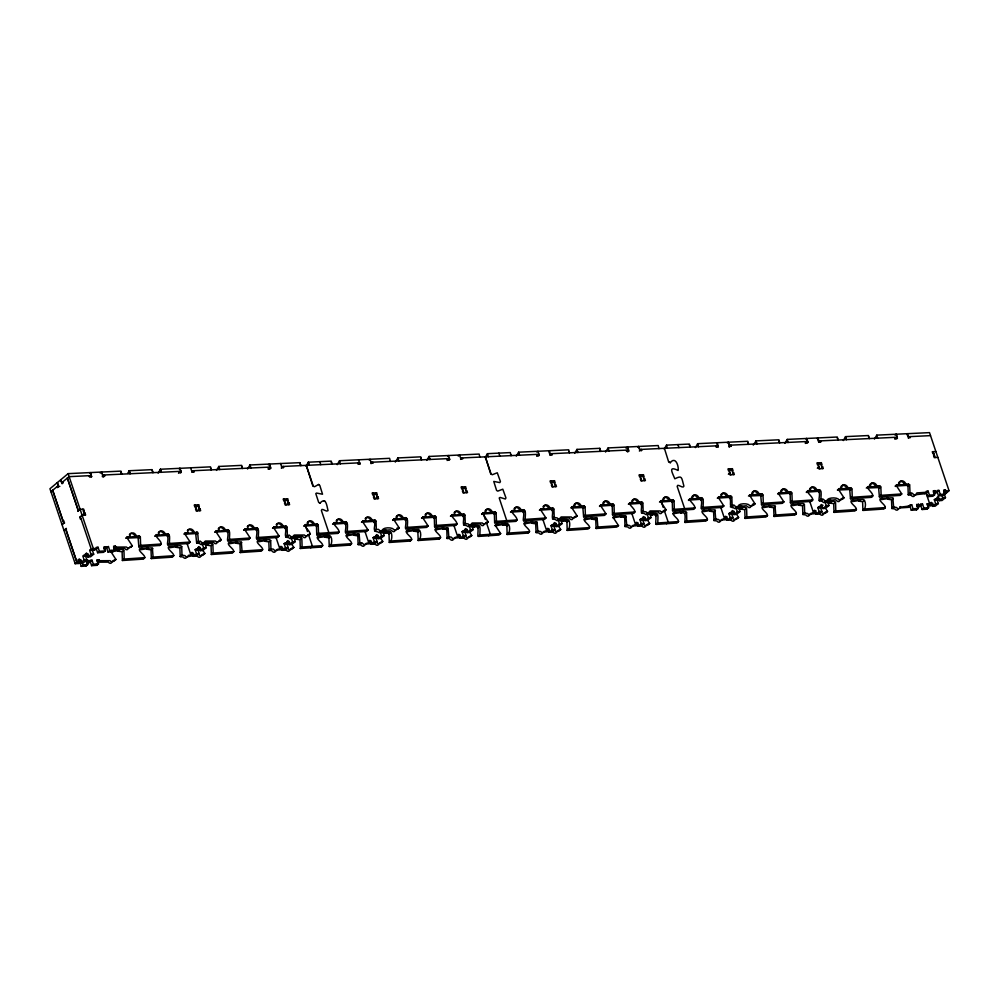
<?xml version="1.0" encoding="UTF-8"?>
<svg xmlns="http://www.w3.org/2000/svg" width="999" height="999" viewBox="0 0 999 999"><rect width="100%" height="100%" fill="white"/><g stroke="black" fill="none" stroke-linecap="round" stroke-linejoin="round"><path stroke-width="1.5" d="M353.321 533.99A3.909 2.86 50.2 0 1 353.983 535.277L357.804 535.851L358.142 544.58L359.902 543.106L359.128 533.878L346.84 534.415C343.144 537.25 356.069 542.657 349.887 545.129L329.258 546.528L328.908 537.812L325.087 537.225A3.909 2.86 50.2 0 0 324.425 535.951M453.396 538.823A2.235 1.636 50.2 0 1 450.462 539.56L449.25 538.461L447.077 538.486L448.851 537.1L448.089 527.872L435.789 528.396C432.092 531.231 445.03 536.65 438.836 539.123L418.206 540.509L417.857 531.793L414.036 531.218A3.909 2.86 50.2 0 0 413.386 529.932M128.147 548.001L128.109 548.276A2.235 1.636 50.2 0 1 124.75 548.501L113.961 548.538L113.624 547.539L115.385 546.078L115.722 547.077L113.961 548.538M202.984 542.944L202.947 543.219A2.235 1.636 50.2 0 1 199.588 543.444L196.653 542.957L195.692 533.603L185.027 534.165M217.095 541.995L217.07 542.257A2.235 1.636 50.2 0 1 213.711 542.494L203.309 542.557M291.933 536.925L291.895 537.2A2.235 1.636 50.2 0 1 288.536 537.425C282.08 538.424 288.424 529.183 284.103 527.46L272.54 528.246M306.056 535.976L306.019 536.251A2.235 1.636 50.2 0 1 302.66 536.475L292.257 536.538M380.881 530.919L380.781 531.73A2.235 1.636 50.2 0 1 377.922 531.93C370.392 531.218 377.797 523.876 373.052 521.453L361.488 522.227M395.005 529.957L394.892 530.781A2.235 1.636 50.2 0 1 392.045 530.968L390.547 529.845L381.218 530.519M469.83 524.9L469.805 525.174A2.235 1.636 50.2 0 1 466.446 525.399C460.102 526.223 466.308 517.17 462 515.434L450.437 516.208M483.953 523.938L483.916 524.213A2.235 1.636 50.2 0 1 480.569 524.438L479.508 523.826L469.967 524.662M558.791 518.881L558.753 519.155A2.235 1.636 50.2 0 1 555.394 519.38C549.075 520.179 555.244 511.176 550.961 509.415L539.398 510.202M572.914 517.932L572.877 518.206A2.235 1.636 50.2 0 1 569.517 518.431L568.456 517.819L558.916 518.643M647.739 512.862L647.702 513.136A2.235 1.636 50.2 0 1 644.355 513.374C638.011 514.198 644.205 505.144 639.909 503.396L628.346 504.183M661.862 511.913L661.825 512.187A2.235 1.636 50.2 0 1 658.466 512.412L657.404 511.8L647.864 512.637M736.688 506.855L736.588 507.667A2.235 1.636 50.2 0 1 733.728 507.867C727.534 507.667 732.854 499.837 728.858 497.39L717.294 498.164M750.811 505.894L750.699 506.718A2.235 1.636 50.2 0 1 747.851 506.905L746.353 505.781L736.812 506.618M839.759 499.887L839.734 500.149A2.235 1.636 50.2 0 1 836.375 500.387L835.314 499.775L825.649 500.836M327.085 534.14L328.846 532.679L321.378 510.501C321.516 507.117 326.523 512.674 328.059 510.626C326.823 506.256 326.173 496.191 319.842 503.284M914.597 494.817L924.899 493.706L928.108 491.121L929.457 495.142L927.696 496.603L926.348 492.582M127.685 473.401L129.271 470.729L152.135 469.642L152.947 472.752L152.173 470.529M158.117 473.176L160.439 469.243L210.502 466.858L211.264 470.017L210.539 467.757M216.496 470.404L218.818 466.458L241.671 465.372L242.432 468.531L241.708 466.271M281.293 468.032L281.88 467.544L280.594 463.524L249.987 464.985L247.54 469.006M306.031 466.133L308.354 462.2L331.218 461.113L332.093 464.198M337.2 464.66L339.523 460.714L389.585 458.329L390.459 461.413M420.791 457.742L421.516 460.002L420.754 456.843L397.902 457.942L395.292 462.062M426.748 460.389L429.071 456.456L479.133 454.07L479.882 457.23M485.114 457.617L487.437 453.671L510.302 452.584L511.063 455.744L510.576 454.233M516.283 456.131L518.606 452.185L568.668 449.812L569.48 452.922L568.943 451.461M574.65 453.346L576.972 449.413L599.837 448.326L600.711 451.411M664.198 449.088L666.52 445.142L689.385 444.056L690.147 447.215L689.41 444.955M695.366 447.602L697.689 443.668L747.751 441.283L748.513 444.443L747.789 442.17M778.958 440.696L779.682 442.957L778.92 439.797L756.056 440.884L753.271 445.104M784.914 443.344L787.237 439.398L837.287 437.013L838.111 440.134L837.324 437.912M843.281 440.559L845.604 436.625L868.456 435.539L869.28 438.648L868.493 436.426M874.45 439.073L876.772 435.139L929.52 432.629L949 490.596M154.695 536.213L166.259 535.427C170.579 536.038 164.685 548.776 169.493 543.381C168.981 540.309 171.578 531.755 165.347 534.153A3.909 2.86 50.2 0 0 162.275 531.018A3.884 2.835 50.2 0 0 161.051 530.844A3.909 2.86 50.2 0 0 159.116 534.577C149.213 533.691 166.333 542.907 159.503 545.466L138.861 546.853L138.087 537.624L125.799 538.161M130.107 473.876L129.271 470.729M161.276 472.39L160.439 469.243M219.655 469.617L218.818 466.458M250.824 468.131L249.987 464.985M309.19 465.347L308.354 462.2M340.359 463.873L339.523 460.714M398.738 461.088L397.902 457.942M488.274 456.83L487.437 453.671M577.822 452.559L576.972 449.413M667.357 448.301L666.52 445.142M698.526 446.815L697.689 443.668M756.892 444.043L756.056 440.884M788.074 442.557L787.237 439.398M846.44 439.772L845.604 436.625M877.609 438.286L876.772 435.139M429.907 459.602L429.071 456.456M608.99 451.073L608.154 447.927L658.204 445.542L658.965 448.701M608.116 447.964L605.544 452.048M121.004 472.015L121.728 474.275L120.966 471.116L68.119 473.638L49.95 488.748L75.162 563.698L78.434 563.486L81.631 560.901L79.558 561.263M50.899 491.758L58.292 485.626L57.318 482.617L58.654 486.6L57.48 487.574L57.143 486.575L59.815 486.388M89.66 473.164L90.372 472.577L91.658 476.598L91.071 477.085M89.111 476.048L89.573 476.923M100.237 473.139L101.561 472.04L101.886 473.051M102.26 476.548L104.321 474.975L104.645 475.974L103.172 477.197M63.924 530.344L66.284 528.396L66.371 530.894L76.923 562.25L80.182 562.025L79.845 561.013M83.204 514.448L84.965 512.986L85.639 514.997L82.093 515.234L79.758 517.182L80.432 519.193L81.019 518.706M179.208 468.906L179.907 468.319L181.194 472.34L180.32 473.064M178.646 471.778L181.194 472.34M178.534 473.276L180.881 471.328L179.907 468.319M75.162 563.698L78.584 560.864L78.247 559.865L79.421 558.891L80.769 562.899L83.441 562.724L86.863 559.877L85.502 555.869L86.676 554.895L87.013 555.894L84.353 556.068L84.016 555.069L82.842 556.043L84.191 560.064L80.769 562.899M84.353 556.068L86.538 552.971L87.887 556.98L90.559 556.805L93.694 554.195L92.345 550.174L89.673 550.362L91.021 554.37L87.887 556.98M89.673 550.362L90.847 549.388L91.184 550.387L94.243 549.887L91.184 550.387M80.332 516.695L91.571 550.062L93.332 548.601L96.591 548.376L96.254 547.377L98.039 547.252L99.388 551.273L97.627 552.734L96.279 548.713M190.659 468.144L192.095 472.04M79.595 562.062L81.256 560.689M87.013 555.894L88.374 554.77M91.571 550.062L94.843 549.837L98.039 547.252M192.095 472.177L193.856 470.716L193.893 471.965M86.089 560.814L88.162 560.451L88.499 561.463L86.738 562.924L86.401 561.913L88.162 560.451M78.434 563.486L78.084 562.474L79.87 562.362L81.219 566.371L82.979 564.91L87.737 564.585L86.389 560.576M104.321 549.2L106.081 547.739L105.744 546.728L103.983 548.189L104.321 549.2L108.416 546.553L109.765 550.574L108.004 552.035L106.656 548.014M89.935 560.564L92.008 560.189L93.357 564.21L91.596 565.671L90.247 561.65L88.911 561.75M104.87 548.139L108.416 546.553M86.738 562.924L88.811 562.774L92.008 560.189M81.219 566.371L85.976 566.046L87.737 564.585M105.744 546.728L103.971 546.853L105.32 550.874L103.559 552.335L97.627 552.734M96.903 560.089L98.976 559.727L99.313 560.726L97.552 562.187L97.303 561.438M97.215 561.188L98.976 559.727M126.386 537.674L127.26 536.938M126.411 538.249L127.248 536.788L130.22 536.513A3.909 2.86 50.2 0 1 131.094 533.129L133.379 532.966A3.909 2.86 50.2 0 1 136.438 536.101L139.286 535.926L140.347 536.863L140.622 545.392L138.861 546.853M130.22 536.513L129.346 537.25L136.451 536.101M91.596 565.671L96.791 565.322L98.539 563.861L97.19 559.84M115.385 546.078L113.599 546.203L114.947 550.224L113.199 551.685L108.004 552.035M117.632 549.937A3.909 2.86 50.2 0 1 118.282 551.211L119.168 550.474A3.909 2.86 50.2 0 0 118.893 549.837M137.65 537.137L139.111 535.914M122.765 551.485C126.648 547.477 114.798 550.649 113.811 550.162M138.586 538.324L140.047 537.1M114.348 560.539L115.822 559.315L110.527 551.036M131.93 545.916L130.594 547.415L132.33 545.879L126.998 537.762M112.313 561.188L114.198 561.063L115.822 559.315M146.528 547.976A3.909 2.86 50.2 0 1 147.178 549.263L150.999 549.837L151.349 558.553L153.109 557.092L152.335 547.864L140.047 548.401C136.351 551.223 149.263 556.655 143.094 559.115L122.452 560.501L123.851 558.99M139.086 546.328L140.559 545.104M122.452 560.501L124.213 559.04L144.855 557.654M155.282 535.726L156.156 535.002M147.79 547.889A3.909 2.86 50.2 0 1 148.064 548.526L140.959 549.675A3.909 2.86 50.2 0 1 140.797 549.038M159.116 534.577L158.242 535.302L165.347 534.153M196.915 506.243L198.676 504.782L199.35 506.793L198.464 506.855M147.178 549.263L148.064 548.526M166.546 535.189L168.019 533.966M198.214 510.089L199.975 508.628L200.649 510.639L196.204 510.939L195.517 508.928L196.416 508.878M151.661 549.537L152.835 548.563M167.482 536.376L168.943 535.152M143.244 558.591L144.131 557.854M160.827 543.968L159.503 545.466M151.286 558.266L152.76 557.055M167.994 544.38L169.455 543.156M184.178 533.778L185.052 533.041M184.203 534.353L185.339 532.804L188.012 532.617L187.138 533.354L197.64 532.267L198.401 541.495L196.653 542.957M268.394 464.935L269.455 464.048L270.741 468.069L269.568 469.043M268.194 467.52L268.656 468.394M269.455 464.048L270.417 467.07L268.069 469.018L270.454 468.444M175.424 546.028A3.909 2.86 50.2 0 1 176.074 547.302L176.948 546.578A3.909 2.86 50.2 0 0 176.686 545.941M195.442 533.229L196.903 532.017M180.557 547.577L181.731 546.603L180.669 545.666L168.943 546.441C165.235 549.275 178.172 554.695 171.99 557.167L151.349 558.553M196.378 534.428L197.839 533.204M172.14 556.63L173.614 555.419M189.723 542.02L188.386 543.518L167.757 544.917M188.386 543.518L190.122 541.982L184.79 533.866M281.593 467.907L283.354 466.446L283.379 467.694M193.207 555.731L186.538 556.868A2.235 1.636 50.2 0 1 183.179 557.092L180.245 556.605L181.643 555.094M196.878 542.42L198.351 541.208M180.245 556.605L182.005 555.144L184.94 555.631A2.235 1.636 50.2 0 0 188.299 555.407L193.481 554.445M198.963 542.469L200.287 541.371L201.348 541.982A2.235 1.636 50.2 0 0 204.708 541.758L205.319 541.033L215.472 541.033A2.235 1.636 50.2 0 0 218.818 540.796C222.839 537.562 217.919 543.706 220.891 539.91M215.334 531.668L216.209 530.931M215.372 532.242L216.209 530.781L219.181 530.506A3.909 2.86 50.2 0 1 221.104 526.785A3.909 2.86 50.2 0 1 225.399 530.082C231.681 527.697 228.958 536.276 229.57 539.385C224.65 544.73 230.669 532.005 226.311 531.368L214.748 532.155M186.963 543.194L190.809 554.62L192.033 552.322L193.381 556.331L196.054 556.156L199.188 553.546L197.839 549.525L199.013 548.551L199.35 549.562L196.678 549.737L196.341 548.738L195.167 549.712L196.516 553.721L193.381 556.331M196.678 549.737L198.876 546.628L200.225 550.649L202.884 550.461L206.306 547.627L204.957 543.606L206.131 542.632L206.468 543.631L203.796 543.818L203.459 542.819L202.285 543.793L203.634 547.802L200.225 550.649M219.181 530.506L218.294 531.243L225.399 530.094M203.796 543.818L205.457 542.432L208.129 542.257L206.468 543.631M206.581 543.918A3.909 2.86 50.2 0 1 207.243 545.192L208.117 544.467A3.909 2.86 50.2 0 0 207.854 543.831M226.611 531.131L228.072 529.907M211.726 545.479C215.484 541.945 205.245 544.13 204.32 544.055M227.535 532.317L229.008 531.093M203.309 554.532L204.77 553.309L202.422 549.75M201.274 555.182L203.147 555.057L204.807 553.384M235.477 541.97A3.909 2.86 50.2 0 1 236.126 543.244L239.947 543.831L240.297 552.547L242.058 551.086L241.283 541.858L228.996 542.382C225.312 545.217 238.137 550.536 232.043 553.096L211.401 554.495L212.812 552.984M228.047 540.322L229.508 539.098M211.401 554.495L213.162 553.034L233.803 551.635M244.231 529.707L245.105 528.983M244.268 530.294L245.092 528.833L248.064 528.558A3.909 2.86 50.2 0 1 251.236 524.999A3.909 2.86 50.2 0 1 254.295 528.134C260.577 525.749 257.854 534.328 258.466 537.437C253.509 542.744 259.578 530.044 255.207 529.42L243.644 530.194M236.738 541.883A3.909 2.86 50.2 0 1 237.013 542.507L229.907 543.668A3.909 2.86 50.2 0 1 229.745 543.019M248.064 528.558L247.19 529.283L254.295 528.134M285.864 500.237L287.625 498.763L288.299 500.774L287.412 500.836M236.126 543.244L237.013 542.507M255.494 529.17L256.968 527.959M287.163 504.083L288.923 502.622L289.598 504.62L285.152 504.92L284.478 502.922L285.364 502.859M240.609 543.518L241.783 542.544M256.431 530.357L257.904 529.145M232.205 552.572L233.666 551.361M249.775 537.949L248.451 539.46L227.809 540.846M248.451 539.46L250.175 537.924L244.855 529.807M312.849 486.014L306.281 465.359L313.324 486.276L314.548 486.713L318.519 484.515L319.805 485.452L322.54 494.23L316.471 493.044L315.809 493.656L318.693 502.447L320.055 503.109M240.247 552.322L241.708 551.036M256.943 538.361L258.404 537.15M273.127 527.759L274.001 527.022M273.164 528.334L273.988 526.873L276.96 526.598A3.909 2.86 50.2 0 1 278.896 522.877A3.909 2.86 50.2 0 1 283.179 526.173L286.026 526.011L287.088 526.948L287.362 535.476L285.602 536.938M265.634 539.922A3.909 2.86 50.2 0 1 265.909 540.559L258.803 541.708A3.909 2.86 50.2 0 1 258.641 541.071M276.96 526.598L276.086 527.335L283.192 526.186M358.554 460.089L359.902 464.06M357.642 463.261L358.104 464.135M264.373 540.009A3.909 2.86 50.2 0 1 265.022 541.283L265.909 540.559M284.39 527.222L285.864 525.998M269.505 541.57L270.679 540.596L269.618 539.647L257.892 540.434C254.196 543.256 267.12 548.676 260.939 551.148L240.297 552.547M285.327 528.409L286.788 527.185M369.168 459.99L370.042 459.265L371.328 463.286L373.127 463.199L372.802 462.187L371.041 463.648M261.101 550.624L261.975 549.887M278.671 536.001L277.347 537.499L256.706 538.898M277.347 537.499L279.096 536.038L273.738 527.847M275.487 550.849A2.235 1.636 50.2 0 1 272.565 551.585C272.053 549.275 266.571 551.76 270.604 549.075M285.839 536.413L287.3 535.189M269.193 550.586L270.954 549.125L273.102 549.025L274.325 550.124A2.235 1.636 50.2 0 0 277.247 549.388L282.43 548.426M287.912 536.451L289.235 535.352L290.297 535.963A2.235 1.636 50.2 0 0 293.656 535.739L294.268 535.014L304.42 535.014A2.235 1.636 50.2 0 0 307.779 534.79C315.946 534.453 298.089 523.401 308.129 524.5A3.909 2.86 50.2 0 1 310.052 520.766A3.909 2.86 50.2 0 1 314.348 524.063L317.195 523.901L318.244 524.837L318.519 533.379L316.77 534.84L337.4 533.441C344.118 530.968 327.16 521.64 337.025 522.539A3.909 2.86 50.2 0 1 338.948 518.818A3.909 2.86 50.2 0 1 343.244 522.115C349.488 519.717 346.878 528.271 347.39 531.343C342.57 536.763 348.489 524 344.156 523.401L332.592 524.188M304.283 525.649L305.17 524.925M275.911 537.175L279.757 548.601L280.981 546.303L282.342 550.312L285.002 550.137L288.137 547.527L286.788 543.518L287.962 542.544L288.299 543.543L285.627 543.718L285.289 542.719L284.116 543.693L285.477 547.714L282.342 550.312M285.627 543.718L287.824 540.621L289.173 544.63L291.845 544.455L295.254 541.608L293.906 537.587L295.08 536.613L295.417 537.624L292.744 537.799L292.407 536.8L291.246 537.774L292.595 541.783L289.173 544.63M308.129 524.5L307.242 525.224L314.348 524.075M292.744 537.799L294.405 536.426L297.078 536.238L295.417 537.624M295.542 537.899A3.909 2.86 50.2 0 1 296.191 539.185L297.065 538.449A3.909 2.86 50.2 0 0 296.803 537.812M315.559 525.112L317.02 523.888M300.674 539.46C304.445 535.926 294.193 538.111 293.281 538.036M316.745 534.765L316.496 526.298L317.957 525.087M292.257 548.513L293.718 547.29L292.42 545.317M309.84 533.891L308.504 535.389L310.264 533.928M290.222 549.163L292.095 549.038L293.718 547.29M329.258 546.528C332.567 545.292 332.542 536.413 329.508 535.589L317.944 536.363C314.248 539.198 327.135 544.53 320.991 547.09L300.362 548.476L301.76 546.977M316.995 534.303L318.469 533.079M300.362 548.476L302.11 547.015L322.752 545.629M333.179 523.701L334.066 522.964M317.52 537.737L325.961 536.5A3.909 2.86 50.2 0 0 325.699 535.864M337.025 522.539L336.139 523.276L343.244 522.115M310.677 547.789L312.437 546.328L308.454 534.49M374.825 494.218L376.573 492.757L377.26 494.767L376.361 494.817M325.087 537.225L325.961 536.5M328.047 536.8L329.508 535.589M344.455 523.164L345.916 521.94M376.111 498.064L377.872 496.603L378.546 498.613L374.101 498.913L373.426 496.903L374.313 496.84M328.983 537.986L330.444 536.775M345.392 524.35L346.853 523.126M321.74 546.066L320.991 547.09M338.736 531.943L337.4 533.441M329.483 545.991L330.956 544.78M345.891 532.342L347.352 531.131M362.075 521.74L362.949 521.016M362.113 522.315L362.949 520.866L365.921 520.591A3.909 2.86 50.2 0 1 367.844 516.858A3.909 2.86 50.2 0 1 372.14 520.167L374.975 519.992L376.036 520.929L376.311 529.47L374.55 530.931M346.416 535.789L354.857 534.54A3.909 2.86 50.2 0 0 354.595 533.903M365.921 520.591L365.035 521.316L372.14 520.167M447.689 456.118L448.401 455.532L449.687 459.552L449.1 460.039M353.983 535.277L354.857 534.54M447.127 459.003L447.602 459.877M356.943 534.852L358.404 533.628M373.351 521.203L374.812 519.98M447.152 460.489L449.5 458.541L371.153 462.275M357.879 536.038L359.34 534.815M374.275 522.39L375.749 521.178M350.924 543.868L349.887 545.129M367.632 529.982L366.296 531.48L345.654 532.879M366.296 531.48L368.032 529.957L362.699 521.828M458.266 456.093L459.59 454.995L460.876 459.016L462.662 458.928L462.35 457.929L460.589 459.39M358.379 544.043L359.84 542.819M374.787 530.394L376.248 529.17M360.464 544.08L361.775 542.981L362.849 543.593A2.235 1.636 50.2 0 0 366.196 543.369L371.378 542.407M393.244 519.63L394.118 518.906M392.982 520.454L394.106 518.756L397.078 518.481A3.909 2.86 50.2 0 1 399.013 514.76A3.909 2.86 50.2 0 1 403.309 518.056C409.54 515.659 406.93 524.213 407.455 527.285C402.634 532.704 408.541 519.942 404.22 519.343L392.657 520.117M364.872 531.156L368.718 542.594L369.942 540.284L371.291 544.305L373.963 544.118L377.098 541.52L375.736 537.499L376.91 536.525L377.247 537.524L374.575 537.712L374.238 536.7L373.077 537.674L374.425 541.695L371.291 544.305M374.575 537.712L376.773 534.602L378.122 538.611L380.794 538.436L384.215 535.589L382.854 531.58L384.028 530.606L384.365 531.605L381.705 531.793L381.368 530.781L380.194 531.755L381.543 535.776L378.122 538.611M397.078 518.481L396.203 519.205L403.309 518.056M381.705 531.793L383.366 530.407L386.026 530.219L384.365 531.605M384.49 531.893A3.909 2.86 50.2 0 1 385.139 533.166L386.026 532.43L381.868 532.717M388.099 532.742C392.495 527.996 393.144 541.283 389.31 542.469L409.952 541.071C416.183 538.673 403.209 533.241 406.893 530.357L418.469 529.57C421.466 530.394 421.566 539.198 418.206 540.509M404.508 519.093L405.969 517.882M389.285 542.395L389.036 533.928L390.497 532.717M405.444 520.279L406.905 519.068M398.788 527.872L397.465 529.383L399.188 527.847L393.856 519.73M379.17 543.156L381.056 543.019L382.804 541.558L380.319 542.42A2.235 1.636 50.2 0 1 376.96 542.644L375.899 542.032M389.548 541.933L391.009 540.709M405.944 528.284L407.417 527.072M422.127 517.682L423.014 516.945M422.165 518.256L423.002 516.795L425.974 516.52A3.909 2.86 50.2 0 1 427.909 512.799A3.909 2.86 50.2 0 1 432.205 516.108L435.04 515.934L436.101 516.87L436.363 525.399L434.615 526.86L455.244 525.474C461.963 523.001 445.005 513.661 454.87 514.572A3.909 2.86 50.2 0 1 456.793 510.851A3.909 2.86 50.2 0 1 461.088 514.148L463.936 513.973L464.985 514.91L465.259 523.451L463.511 524.912M406.481 531.73L414.91 530.481A3.909 2.86 50.2 0 0 414.647 529.845M425.974 516.52L425.099 517.257L432.205 516.108M463.773 488.199L465.534 486.738L466.208 488.748L465.322 488.811M414.036 531.218L414.91 530.481M416.995 530.794L418.469 529.57M433.404 517.145L434.865 515.921M417.932 531.98L419.393 530.756M434.59 526.798L434.34 518.331L435.801 517.107M410.689 540.059L409.952 541.071M427.684 525.924L426.348 527.422L405.719 528.821M426.348 527.422L428.084 525.886L422.752 517.769M490.759 473.976L485.327 456.83L491.083 474.026L492.257 474.737L497.277 472.789L500.437 481.543L499.837 482.604L493.756 481.418L496.59 490.422L497.777 491.133L502.797 489.185L505.956 497.939L505.357 499.001L500.099 497.427L499.225 498.014L506.743 520.641L504.982 522.102M418.444 539.984L419.905 538.761M434.84 526.336L436.313 525.112M451.024 515.721L451.91 514.997M435.364 529.77L443.806 528.533A3.909 2.86 50.2 0 0 443.544 527.897M454.87 514.572L453.983 515.297L461.088 514.148M442.282 527.984A3.909 2.86 50.2 0 1 442.932 529.258L443.806 528.533M536.925 452.147L537.974 451.273L539.26 455.282L538.386 456.019M445.891 528.833L447.352 527.622M462.3 515.184L463.761 513.973M536.713 454.732L537.175 455.619M447.077 538.486L446.828 530.019L448.289 528.808M463.236 516.371L464.697 515.159M536.7 456.231L539.035 454.283L460.689 458.004M439.885 537.862L438.836 539.123M456.58 523.963L455.244 525.474M548.676 451.098L550.112 454.995M447.327 538.024L448.801 536.813M463.736 524.375L465.209 523.164M550.124 455.132L551.873 453.671L551.91 454.92M481.893 513.861L483.066 512.887M481.93 514.435L483.054 512.737L486.026 512.462A3.909 2.86 50.2 0 1 487.962 508.741A3.909 2.86 50.2 0 1 492.257 512.037L495.092 511.863L496.153 512.812L496.428 521.341L494.667 522.802L515.309 521.416C522.127 518.893 505.032 509.615 514.922 510.514A3.909 2.86 50.2 0 1 516.858 506.793A3.909 2.86 50.2 0 1 521.153 510.089C527.385 507.692 524.787 516.246 525.299 519.318C520.479 524.737 526.386 511.975 522.065 511.376L510.501 512.15M453.821 525.149L457.667 536.575L458.891 534.265L460.239 538.286L462.912 538.111L466.046 535.501L464.697 531.48L465.859 530.506L466.196 531.518L463.536 531.693L463.199 530.694L462.025 531.668L463.374 535.676L460.239 538.286M463.536 531.693L465.721 528.583L467.082 532.604L469.742 532.417L473.164 529.582L471.815 525.561L472.989 524.587L473.326 525.586L470.654 525.774L470.317 524.762L469.143 525.749L470.492 529.757L467.082 532.604M484.99 512.549A3.909 2.86 50.2 0 0 485.152 513.199L486.026 512.462M470.654 525.774L472.315 524.388L474.987 524.213L473.326 525.586M473.439 525.874A3.909 2.86 50.2 0 1 474.088 527.147L474.975 526.423L470.816 526.698M485.152 513.199L492.257 512.037M477.06 526.723C481.655 522.315 479.433 533.379 480.019 534.989C474.675 540.759 482.017 523.126 474.088 527.147M493.456 513.086L494.93 511.863M477.984 527.909L479.458 526.698M494.642 522.727L494.393 514.273L495.866 513.049M487.737 521.865L486.413 523.364L488.136 521.828L482.817 513.711M468.131 537.137L470.005 537.012L471.765 535.551L470.317 533.291M478.496 535.914L479.957 534.702M494.905 522.277L496.366 521.053M511.088 511.663L511.963 510.939M495.005 525.649L495.854 524.338L507.417 523.551C510.414 524.375 510.526 533.191 507.155 534.502L527.797 533.104C534.028 530.706 521.066 525.274 524.75 522.377L537.037 521.853L537.812 531.081L536.051 532.542L535.701 523.826L531.88 523.239L531.231 521.965M495.429 525.711L503.871 524.463A3.921 2.872 50.2 0 0 503.621 523.826M514.922 510.514L514.048 511.238L521.153 510.089M552.722 482.18L554.482 480.719L555.157 482.729L554.27 482.792M488.586 535.751L490.334 534.29L486.363 522.465M502.335 523.913A3.909 2.86 50.2 0 1 502.984 525.199L503.871 524.463M505.944 524.775L507.417 523.551M522.352 511.126L523.826 509.915M507.13 534.428L506.88 525.961L508.354 524.737M523.289 512.312L524.75 511.101M516.633 519.905L515.309 521.416M478.259 536.451L498.901 535.052L500.661 533.591L495.304 525.399M507.392 533.966L508.853 532.742M523.801 520.317L525.262 519.105M539.984 509.715L540.859 508.978M540.009 510.289L540.846 508.828L543.818 508.553A3.909 2.86 50.2 0 1 545.754 504.832A3.909 2.86 50.2 0 1 550.049 508.141L552.884 507.967L553.946 508.903L554.22 517.432L552.459 518.893M524.325 523.751L532.767 522.514A3.909 2.86 50.2 0 0 532.492 521.878M543.818 508.553L542.944 509.29L550.049 508.141M531.88 523.239L532.767 522.514M534.84 522.814L536.313 521.603M551.248 509.178L552.709 507.954M626.061 448.176L626.773 447.589M627.122 447.302L628.758 451.024L627.584 451.998M535.776 524.013L537.237 522.789M552.185 510.364L553.646 509.14M626.211 450.474L626.673 451.361M528.533 532.08L527.797 533.104M545.529 517.957L544.205 519.455L523.563 520.854M544.205 519.455L545.929 517.919L540.596 509.802M637.787 447.202L638.661 446.478L639.772 449.475L718.119 445.754L717.157 442.732M536.288 532.005L537.749 530.794M552.697 518.369L554.158 517.145M570.854 507.842L572.015 506.868M639.36 450.986L641.42 449.4L641.445 450.649M571.465 507.942L572.152 506.655L574.987 506.443A3.909 2.86 50.2 0 1 576.91 502.722A3.909 2.86 50.2 0 1 581.206 506.031L584.04 505.856L585.102 506.793L585.377 515.322L583.616 516.795L582.854 507.567L572.002 507.992M542.769 519.13L546.615 530.556L547.839 528.259L549.188 532.267L551.86 532.092L554.994 529.482L553.646 525.474L554.82 524.5L555.157 525.499L552.484 525.674L552.147 524.675L550.973 525.649L552.322 529.67L549.188 532.267M552.484 525.674L554.682 522.564L556.031 526.585L558.703 526.411L562.112 523.563L560.764 519.542L561.938 518.568L562.275 519.58L559.602 519.755L559.265 518.756L558.091 519.73L559.452 523.738L556.031 526.585M573.938 506.543A3.909 2.86 50.2 0 0 574.1 507.18L574.987 506.443M559.602 519.755L561.263 518.381L563.936 518.194L562.275 519.58M562.387 519.855A3.909 2.86 50.2 0 1 563.049 521.141L563.923 520.404L559.777 520.691M574.1 507.18L581.206 506.031M566.008 520.716C570.392 515.971 571.041 529.258 567.22 530.432L587.849 529.045C594.093 526.648 581.118 521.216 584.802 518.319L597.09 517.794L597.864 527.022L596.103 528.483L595.754 519.767L591.945 519.18A3.909 2.86 50.2 0 0 591.283 517.907M582.417 507.067L583.878 505.844M567.195 530.369L566.945 521.903L568.406 520.679M583.354 508.254L584.815 507.03M558.828 530.706L559.702 529.982M576.698 515.846L575.362 517.345L573.488 517.47M556.83 531.181L558.953 530.993L560.714 529.532L559.278 527.272M575.362 517.345L577.122 515.884L571.765 507.692M567.444 529.907L568.918 528.683M583.853 516.258L585.314 515.034M600.037 505.656L600.911 504.92M599.775 506.468L600.911 504.77L603.883 504.495A3.909 2.86 50.2 0 1 605.806 500.774A3.909 2.86 50.2 0 1 610.102 504.07L612.936 503.896L613.998 504.832L614.273 513.374L612.512 514.835L633.154 513.436C640.059 510.988 622.839 501.685 632.767 502.547A3.909 2.86 50.2 0 1 634.702 498.813A3.909 2.86 50.2 0 1 638.998 502.122L641.833 501.948L642.894 502.884L643.169 511.426L641.408 512.887M584.378 519.692L592.819 518.456L591.945 519.18M603.883 504.495L602.996 505.232L610.102 504.07M641.683 476.173L643.431 474.712L644.105 476.71L643.219 476.773M594.904 518.756L596.366 517.544M611.313 505.107L612.774 503.896M595.841 519.942L597.302 518.731M612.487 514.76L612.237 506.293L613.711 505.082M605.594 513.886L604.258 515.397L583.616 516.795M604.258 515.397L605.993 513.861L585.377 515.322M668.668 461.95L664.397 448.314M670.129 462.837C675.599 455.619 678.933 466.358 678.121 470.467C667.994 465.522 672.14 472.29 674.824 478.796C682.267 475.149 681.393 477.047 683.915 486.138C683.304 489.323 677.222 482.854 677.185 486.438L684.652 508.616L682.891 510.077M596.341 527.947L597.802 526.735M612.749 514.298L614.21 513.086M628.933 503.696L629.807 502.959M612.849 517.682L613.698 516.371L625.799 515.721L626.76 525.062L624.999 526.523L627.946 527.01A2.235 1.636 50.2 0 0 631.293 526.785M613.274 517.744L621.715 516.495A3.909 2.86 50.2 0 0 621.44 515.859M632.767 502.547L631.892 503.271L638.998 502.122M620.179 515.946L620.829 517.232L621.715 516.495M623.801 516.808L625.262 515.584M640.197 503.159L641.67 501.935M624.974 526.461L624.725 517.994L626.198 516.77M641.133 504.345L642.607 503.121M716.658 443.032L718.006 447.003M634.477 511.938L633.154 513.436M596.103 528.483L616.745 527.085L618.506 525.624L613.149 517.432M715.746 446.203L716.221 447.09M625.237 525.998L626.698 524.775M641.645 512.35L643.106 511.126M727.322 442.944L728.209 442.207L729.495 446.228L728.908 446.715M659.502 502.072L660.976 500.861M660.426 501.923L661.113 500.636L663.935 500.437A3.909 2.86 50.2 0 1 665.871 496.715A3.909 2.86 50.2 0 1 670.167 500.012L673.001 499.837L674.063 500.774L674.325 509.315L672.577 510.776L693.206 509.378C700.124 506.93 682.904 497.614 692.831 498.476A3.909 2.86 50.2 0 1 694.755 494.755A3.909 2.86 50.2 0 1 699.05 498.064C705.344 495.666 702.609 504.258 703.221 507.355C698.301 512.574 704.295 499.937 699.962 499.338L688.398 500.124M631.718 513.111L635.564 524.55L636.788 522.24L638.149 526.261L640.809 526.073L643.943 523.464L642.594 519.455L639.922 519.63L641.283 523.651L638.149 526.261M639.922 519.63L641.096 518.656L641.433 519.667L644.105 519.48L643.768 518.481M641.433 519.667L643.631 516.558L644.979 520.566L647.652 520.392L651.073 517.544L649.712 513.536L650.886 512.562L651.223 513.561L648.563 513.736L648.214 512.737L647.052 513.711L648.401 517.732L644.979 520.566M663.686 497.927A3.909 2.86 50.2 0 0 663.061 501.161L663.935 500.437M648.563 513.736L650.212 512.362L652.884 512.175L651.223 513.561M730.993 446.391L730.956 445.142L729.357 447.102M651.348 513.836A3.909 2.86 50.2 0 1 651.997 515.122L652.871 514.385L650.112 514.572M663.061 501.161L670.167 500.012M654.957 514.697C659.552 510.277 657.342 521.341 657.929 522.964C652.509 528.858 659.939 511.051 651.997 515.122M671.365 501.048L672.827 499.837M655.893 515.884L657.354 514.66M672.552 510.701L672.302 502.235L673.763 501.023M647.777 524.7L649.238 523.476M665.646 509.827L664.31 511.338L662.437 511.463M645.779 525.174L647.914 524.975L649.662 523.513L648.226 521.253M664.31 511.338L666.046 509.802L663.586 510.726A2.235 1.636 50.2 0 1 660.227 510.951L650.074 510.951L649.462 511.675A2.235 1.636 50.2 0 1 646.103 511.9L643.169 511.426M656.393 523.888L657.866 522.664M672.802 510.239L674.275 509.028M688.698 499.875L689.872 498.901M688.736 500.449L689.61 499.725M672.989 513.698L681.768 512.437L680.893 513.161A3.909 2.86 50.2 0 0 680.244 511.888M691.783 498.563A3.909 2.86 50.2 0 0 691.945 499.213L692.831 498.476M730.631 470.154L732.392 468.693L733.066 470.704L732.167 470.766M666.483 523.726L668.244 522.265L664.26 510.439M691.945 499.213L699.05 498.064M728.371 474.238L730.119 472.777L729.233 472.839L729.907 474.85L734.352 474.55L733.678 472.539L732.791 472.602M700.262 499.1L701.723 497.877M685.376 513.449L686.55 512.462L685.526 511.538L673.826 512.3C669.879 514.91 683.029 520.591 676.798 523.026L656.168 524.425M701.198 500.287L702.659 499.063M676.96 522.502L678.421 521.278M694.542 507.879L693.206 509.378M709.128 509.94A3.909 2.86 50.2 0 1 709.789 511.213L713.611 511.8L713.96 520.516L715.709 519.055L714.934 509.827L702.647 510.352C698.963 513.186 711.85 518.593 705.694 521.066L685.064 522.465L686.463 520.954M701.698 508.291L703.159 507.067M685.064 522.465L686.812 521.003L707.454 519.605M717.881 497.677L718.768 496.953M717.919 498.264L718.756 496.803L721.728 496.528A3.909 2.86 50.2 0 1 723.651 492.807A3.909 2.86 50.2 0 1 727.946 496.103L730.781 495.929L731.842 496.865L732.117 505.407L730.356 506.868M710.401 509.852A3.909 2.86 50.2 0 1 710.664 510.477L703.558 511.638A3.909 2.86 50.2 0 1 703.396 510.988M721.728 496.528L720.841 497.252L727.946 496.103M709.789 511.213L710.664 510.477M729.158 497.14L730.619 495.929M714.273 511.488L715.434 510.514M730.094 498.326L731.555 497.115M705.856 520.541L707.317 519.33M723.438 505.919L722.102 507.43L701.46 508.816M722.102 507.43L723.863 505.969L718.506 497.764M805.856 439.061L806.555 438.486L807.841 442.495L807.254 442.982M805.294 441.945L805.756 442.832M805.319 443.444L807.667 441.483L806.692 438.474M713.898 520.292L715.359 519.005M730.594 506.331L732.055 505.119M732.679 506.368L733.99 505.282L735.489 506.406A2.235 1.636 50.2 0 0 738.336 506.206C738.236 503.234 748.089 502.959 749.612 505.444A2.235 1.636 50.2 0 0 752.459 505.257L752.896 504.045L755.019 503.858L749.6 495.292L752.884 494.418A3.909 2.86 50.2 0 1 754.819 490.696A3.909 2.86 50.2 0 1 759.115 493.993L761.95 493.818L763.011 494.755L763.286 503.296L761.525 504.757L760.751 495.529L749.899 495.966M817.307 438.311L818.743 442.207M748.463 496.066L749.924 494.842M720.679 507.105L724.525 518.531L725.749 516.221L727.097 520.242L729.769 520.054L732.904 517.457L731.543 513.436L728.883 513.623L730.232 517.632L727.097 520.242M728.883 513.623L730.057 512.649L730.394 513.648L733.054 513.474M730.394 513.648L732.579 510.539L733.928 514.56L736.6 514.373L740.022 511.525L738.673 507.517L739.834 506.543L740.172 507.542L737.512 507.729L737.175 506.718L736.001 507.692L737.349 511.713L733.928 514.56M759.115 493.993L752.01 495.154L752.884 494.418M737.512 507.729L739.173 506.343L741.832 506.168L740.172 507.542M818.743 442.345L820.504 440.871L820.529 442.12M740.296 507.829A3.909 2.86 50.2 0 1 740.946 509.103L741.832 508.379L738.273 508.616M760.314 495.029L761.787 493.818M745.429 509.378C749.2 505.856 738.96 508.041 738.036 507.954M761.25 496.228L762.712 495.005M737.025 518.431L738.486 517.22L737.175 515.234M754.595 503.821L753.271 505.319L751.385 505.444M734.74 519.155L736.862 518.968L738.523 517.282M753.271 505.319L755.019 503.858M769.193 505.869A3.909 2.86 50.2 0 1 769.842 507.155L773.663 507.729L774.013 516.446L775.773 514.985L774.999 505.756L762.712 506.293C759.015 509.128 771.927 514.547 765.758 517.007L745.117 518.406L746.528 516.895M761.762 504.22L763.224 503.009M745.117 518.406L746.877 516.945L767.507 515.546M777.647 493.868L778.82 492.894M778.271 493.956L778.958 492.669L781.78 492.47A3.909 2.86 50.2 0 1 783.716 488.736A3.909 2.86 50.2 0 1 788.011 492.045L790.846 491.87L791.907 492.807L792.182 501.348L790.421 502.809L811.051 501.411C817.844 498.888 800.786 489.622 810.676 490.509A3.909 2.86 50.2 0 1 812.612 486.788A3.909 2.86 50.2 0 1 816.907 490.084C823.188 487.699 820.466 496.278 821.066 499.388C816.146 504.595 822.152 491.97 817.819 491.371L806.243 492.157M769.842 507.155L770.729 506.418L763.623 507.567A3.909 2.86 50.2 0 1 763.448 506.93M780.743 492.557A3.909 2.86 50.2 0 0 780.906 493.194L781.78 492.47M819.58 464.135L821.34 462.674L822.015 464.685L821.128 464.747M780.906 493.194L788.011 492.045M817.319 468.231L819.08 466.77L818.181 466.82L818.855 468.831L823.313 468.531L822.639 466.521L821.74 466.583M789.21 493.081L790.671 491.858M774.325 507.43L775.499 506.456M790.396 502.734L790.147 494.268L791.608 493.056M765.908 516.483L767.419 515.334M783.491 501.86L782.155 503.359L761.525 504.757M782.155 503.359L783.915 501.898L778.558 493.706M773.963 516.233L775.411 514.947M790.646 502.272L792.12 501.048M806.83 491.67L807.716 490.934M806.58 492.482L807.454 491.758M798.089 503.921A3.909 2.86 50.2 0 1 798.738 505.194L799.612 504.47L792.507 505.619A3.909 2.86 50.2 0 1 792.344 504.982M810.676 490.509L809.802 491.246L816.907 490.084M818.106 491.133L819.567 489.91M803.221 505.469L804.395 504.495L803.333 503.558L791.595 504.333C787.936 507.23 800.823 512.562 794.655 515.059L774.013 516.446M819.043 492.32L820.504 491.096M794.804 514.522L796.278 513.311M812.387 499.912L811.051 501.411M895.042 435.102L896.091 434.215L897.389 438.236L896.503 438.973M894.829 437.687L895.304 438.561M809.202 514.76A2.235 1.636 50.2 0 1 805.843 514.985L802.909 514.497L804.307 512.986M819.542 500.324L821.016 499.1M802.909 514.497L804.67 513.036L807.604 513.523A2.235 1.636 50.2 0 0 810.963 513.299L816.146 512.337M894.854 439.173L897.202 437.225L896.24 434.215M821.628 500.362L822.951 499.263L824.013 499.875A2.235 1.636 50.2 0 0 827.359 499.65C829.108 497.614 835.664 497.34 838.136 498.926A2.235 1.636 50.2 0 0 841.483 498.688L843.98 497.839L842.219 499.3L840.346 499.425M838.873 488.823L837.412 490.047L849.699 489.51L850.474 498.738L871.116 497.352C877.896 494.905 860.851 485.539 870.728 486.451A3.909 2.86 50.2 0 1 872.664 482.729A3.909 2.86 50.2 0 1 876.96 486.026L879.794 485.851L880.856 486.788L881.13 495.329L879.37 496.79L878.596 487.562L867.756 487.999M838.323 489.897L839.01 488.611L841.832 488.399A3.909 2.86 50.2 0 1 843.768 484.677A3.909 2.86 50.2 0 1 848.064 487.987L850.898 487.812L851.96 488.748L852.234 497.277L850.474 498.738M809.627 501.086L813.473 512.512L814.697 510.214L816.046 514.223L818.718 514.048L821.852 511.438L820.504 507.43L817.831 507.604L819.18 511.613L816.046 514.223M817.831 507.604L819.005 506.63L819.342 507.629L822.015 507.455M819.342 507.629L821.528 504.52L822.889 508.541L825.549 508.354L828.97 505.519L827.622 501.498L828.795 500.524L829.133 501.535L826.46 501.71L826.123 500.711L824.949 501.685L826.298 505.694L822.889 508.541M906.842 434.053L908.578 437.699L910.364 437.624L910.039 436.613L908.291 438.074M841.383 486.101A3.909 2.86 50.2 0 0 840.958 489.135L841.832 488.399M826.46 501.71L828.121 500.324L830.793 500.149L829.133 501.535M829.245 501.81A3.909 2.86 50.2 0 1 829.907 503.096L830.781 502.36L827.222 502.597M840.958 489.135L848.064 487.987M849.275 489.023L850.736 487.799M834.377 503.371C838.149 499.837 827.909 502.022 826.985 501.948M850.199 490.209L851.672 488.986M825.973 512.425L827.434 511.201L826.136 509.228M843.543 497.802L842.219 499.3M823.688 513.136L825.811 512.949L827.472 511.276M887.037 497.902A3.909 2.86 50.2 0 1 887.686 499.188L891.508 499.762L891.857 508.479L893.618 507.017L892.844 497.789L880.556 498.326C876.86 501.148 889.772 506.58 883.603 509.04L862.961 510.439C866.283 509.19 866.258 500.324 863.223 499.5L851.66 500.274C847.976 503.109 860.801 508.429 854.707 510.988L834.065 512.387L835.476 510.876M850.711 498.214L852.172 496.99M834.065 512.387L835.826 510.926L856.468 509.527M866.308 488.086L867.769 486.875M858.141 499.862A3.909 2.86 50.2 0 1 858.79 501.136L859.677 500.412L852.572 501.56A3.909 2.86 50.2 0 1 852.409 500.911M870.491 483.941A3.909 2.86 50.2 0 0 869.854 487.175L870.728 486.451M869.854 487.175L876.96 486.026M878.158 487.062L879.632 485.851M863.273 501.411L864.447 500.437M879.095 488.249L880.569 487.037M854.869 510.464L856.33 509.253M872.439 495.841L871.116 497.352M862.936 510.364L864.372 508.928M879.607 496.253L881.068 495.042M895.491 485.889L896.665 484.915M895.529 486.476L896.652 484.765L899.624 484.49A3.909 2.86 50.2 0 1 901.56 480.769A3.909 2.86 50.2 0 1 905.856 484.078L909.677 484.652L910.027 493.369L908.266 494.842L911.2 495.317A2.235 1.636 50.2 0 0 914.56 495.092M887.686 499.188L888.573 498.451L881.468 499.6A3.909 2.86 50.2 0 1 881.305 498.963M898.588 484.577A3.909 2.86 50.2 0 0 898.75 485.227L899.624 484.49M898.75 485.227L905.856 484.078M907.055 485.114L908.528 483.891M892.169 499.463L893.343 498.489M908.241 494.767L907.991 486.301L909.452 485.077M883.765 508.516L885.264 507.367M901.335 493.893L900.012 495.392L879.37 496.79M900.012 495.392L901.76 493.931L896.403 485.739M891.807 508.266L893.268 506.98M908.503 494.305L909.964 493.081M910.576 494.343L911.9 493.244L912.961 493.856A2.235 1.636 50.2 0 0 916.32 493.631L916.932 492.907L926.66 492.245L926.323 491.246L928.108 491.121M899.649 507.28L910.251 505.894L909.914 504.895L911.7 504.77L913.049 508.791L911.288 510.252L909.939 506.231L908.166 506.356M900.161 507.917L908.503 507.355L911.7 504.77M916.595 504.67L918.668 504.295L919.005 505.307L917.244 506.768L916.907 505.756L918.668 504.295M933.316 492.107L935.076 490.646L935.414 491.658L933.653 493.119L935.713 492.982L937.474 491.52L937.137 490.509L938.91 490.397L940.271 494.405L938.511 495.866L937.162 491.858L938.91 490.397M920.441 504.408L922.514 504.045L923.863 508.054L922.102 509.515L920.753 505.506L922.514 504.045M917.244 506.768L919.305 506.63L921.066 505.169L920.728 504.158M911.288 510.252L916.483 509.902L918.243 508.441L916.882 504.42M935.076 490.646L933.291 490.771L934.639 494.792L932.891 496.253L927.696 496.603M926.972 503.958L929.045 503.596L929.382 504.607L927.534 505.819M927.284 505.057L929.045 503.596M944.03 492.42L945.791 490.959L945.454 489.947L943.693 491.408L944.03 492.42L947.252 492.057M926.135 493.206L929.982 504.632L931.205 502.335L932.554 506.343L935.226 506.168L938.361 503.558L937.012 499.55L938.173 498.576L938.511 499.575L935.851 499.75L935.514 498.751L934.34 499.725L935.688 503.746L932.554 506.343M935.851 499.75L937.212 498.626L939.872 498.439L938.511 499.575M922.102 509.515L926.86 509.19L928.62 507.729L927.259 503.721M945.454 489.947L943.668 490.072L945.029 494.093L943.268 495.554L938.511 495.866M937.212 498.626L936.875 497.614L938.036 496.64L939.397 500.661L942.806 497.814L945.479 497.639L944.13 493.618L945.304 492.644L945.641 493.656L949.05 490.734L945.791 490.959M945.479 497.639L942.057 500.487L939.397 500.661M299.9 462.699L300.861 465.721L300.075 463.486M599.8 448.364L600.362 450.724M299.95 462.662L280.644 463.524M670.354 462.649L668.88 461.763M809.565 514.098L817.032 513.548M900.524 506.555L899.912 507.28A2.235 1.636 50.2 0 1 896.553 507.504L893.618 507.017M935.826 451.511L932.279 451.748L932.954 453.758L933.84 453.696M83.454 511.213L84.341 511.151L83.666 509.14L80.107 509.378L77.785 511.326L77.697 508.828L67.345 478.084M198.676 504.782L194.231 505.082L194.905 507.092L195.792 507.03M287.625 498.763L283.179 499.075L283.853 501.073L284.74 501.011M376.573 492.757L372.127 493.056L372.802 495.067L373.701 495.005M465.534 486.738L461.088 487.037L461.763 489.048L462.649 488.986M554.482 480.719L550.037 481.019L550.711 483.029L551.598 482.967M643.431 474.712L638.985 475.012L639.66 477.023L640.546 476.96M732.392 468.693L727.934 468.993L728.621 471.004L729.507 470.941M821.34 462.674L816.895 462.974L817.569 464.985L818.456 464.922M84.078 513.049L84.965 512.986M934.465 455.544L933.566 455.606L934.24 457.604L937.799 457.367M199.076 508.691L199.975 508.628M288.037 502.672L288.923 502.622M376.985 496.665L377.872 496.603M463.274 490.821L462.375 490.884L463.049 492.894L467.507 492.594L466.82 490.584L465.934 490.646M552.222 484.815L551.336 484.877L552.01 486.875L556.455 486.575L555.781 484.565L554.895 484.627M641.171 478.796L640.284 478.858L640.958 480.869L645.404 480.569L644.73 478.558L643.843 478.621M64.598 522.964L63.711 523.026L52.66 490.297M62.837 524.425L61.95 524.487L64.311 522.539L63.636 520.529L63.049 521.016L52.697 490.272M303.696 526.136L315.259 525.362L316.496 526.298M421.553 518.169L433.116 517.382L434.34 518.331M481.605 514.11L493.169 513.324L494.393 514.273M599.45 506.143L611.013 505.357L612.237 506.293M660.951 501.973L671.066 501.298L672.302 502.235M778.795 494.006L788.923 493.331L790.147 494.268M895.204 486.138L906.767 485.352L907.991 486.301M106.081 547.739L106.968 547.677L106.631 546.678M115.722 547.077L126.511 547.04A2.235 1.636 50.2 0 0 129.87 546.803L132.355 545.953M140.622 545.392L161.251 544.005M169.518 543.456L190.147 542.057M198.401 541.495L200.287 541.371M229.57 539.385L250.212 537.999M258.466 537.437L279.096 536.038M287.362 535.476L289.235 535.352M318.519 533.379L339.161 531.98M347.415 531.418L368.057 530.019M376.311 529.47L378.471 529.37L379.682 530.469A2.235 1.636 50.2 0 0 382.53 530.269C382.417 527.297 392.27 527.022 393.806 529.507A2.235 1.636 50.2 0 0 396.653 529.32L397.09 528.109L399.213 527.922M407.48 527.36L428.109 525.961M436.363 525.399L457.005 524.013M465.259 523.451L468.206 523.938A2.235 1.636 50.2 0 0 471.553 523.713L472.177 522.989L482.33 522.976A2.235 1.636 50.2 0 0 485.676 522.752L488.174 521.903M496.428 521.341L517.057 519.942M525.324 519.393L545.953 517.994M554.22 517.432L557.155 517.919A2.235 1.636 50.2 0 0 560.514 517.694L561.126 516.97L571.278 516.97A2.235 1.636 50.2 0 0 574.625 516.733L577.122 515.884M614.273 513.374L634.914 511.975M674.325 509.315L694.967 507.917M703.221 507.355L723.863 505.969M732.117 505.407L733.99 505.282M763.286 503.296L783.915 501.898M792.182 501.348L812.811 499.95M821.066 499.388L822.951 499.263M852.234 497.277L872.876 495.891M881.13 495.329L901.76 493.931M910.027 493.369L911.9 493.244M935.414 491.658L937.474 491.52M819.317 500.849L822.252 501.336A2.235 1.636 50.2 0 0 825.611 501.111M944.629 492.457L947.302 492.27M202.285 543.793L204.957 543.606M291.246 537.774L293.906 537.587M380.194 531.755L382.854 531.58M469.143 525.749L471.815 525.561M558.091 519.73L560.764 519.542M647.052 513.711L649.712 513.536M736.001 507.692L738.673 507.517M824.949 501.685L827.622 501.498M382.342 532.017L389.573 531.53M471.291 525.998L478.521 525.511M560.239 519.98L567.469 519.492M649.2 513.973L656.418 513.474M99.388 551.273L105.32 550.874M109.765 550.574L114.947 550.224M929.457 495.142L934.639 494.792M940.271 494.405L945.029 494.093M119.168 550.474L112.063 551.623A3.909 2.86 50.2 0 1 111.838 550.324M176.948 546.578L169.842 547.727A3.909 2.86 50.2 0 1 169.68 547.077M205.444 544.642L208.117 544.467M294.405 538.636L297.065 538.449M176.074 547.302L179.895 547.889L180.182 556.318M207.243 545.192L211.051 545.779L211.351 554.208M265.022 541.283L268.843 541.87L269.131 550.299M296.191 539.185L300.012 539.76L300.299 548.189M385.139 533.166L387.974 532.991L389.036 533.928M442.932 529.258L445.766 529.083L446.828 530.019M502.984 525.199L505.819 525.024L506.88 525.961M563.049 521.141L565.884 520.966L566.945 521.903M620.829 517.232L623.676 517.057L624.725 517.994M680.893 513.161C687.012 510.801 684.54 519.08 685.002 522.177M740.946 509.103L744.767 509.69L745.054 518.119M798.738 505.194L802.559 505.781L802.846 514.21M829.907 503.096L833.715 503.671L834.015 512.1M858.79 501.136L862.612 501.723L862.899 510.152M85.365 553.946L88.037 553.758M91.021 554.37L93.694 554.195M197.702 547.602L200.362 547.427M286.651 541.595L289.323 541.408M375.599 535.576L378.271 535.389M464.56 529.557L467.22 529.383M553.508 523.551L556.168 523.364M642.457 517.532L645.129 517.345M731.405 511.513L734.078 511.338M820.366 505.494L823.026 505.319M203.634 547.802L206.306 547.627M292.595 541.783L295.254 541.608M381.543 535.776L384.215 535.589M470.492 529.757L473.164 529.582M559.452 523.738L562.112 523.563M648.401 517.732L651.073 517.544M737.349 511.713L740.022 511.525M826.298 505.694L828.97 505.519M198.039 548.613L200.699 548.426M286.988 542.594L289.66 542.42M375.936 536.575L378.609 536.401M464.897 530.569L467.557 530.382M553.846 524.55L556.518 524.363M642.794 518.531L645.466 518.356M731.743 512.512L734.415 512.337M195.167 549.712L197.839 549.525M284.116 543.693L286.788 543.518M373.077 537.674L375.736 537.499M462.025 531.668L464.697 531.48M550.973 525.649L553.646 525.474M934.34 499.725L937.012 499.55M78.247 559.865L80.919 559.677M84.191 560.064L86.863 559.877M190.859 553.296L193.531 553.109M279.82 547.277L282.48 547.102M368.768 541.258L371.441 541.083M457.717 535.252L460.389 535.064M546.665 529.233L549.338 529.045M635.626 523.214L638.286 523.039M724.575 517.195L727.247 517.02M813.523 511.188L816.195 511.001M930.032 503.309L932.704 503.121M196.516 553.721L199.188 553.546M285.477 547.714L288.137 547.527M374.425 541.695L377.098 541.52M463.374 535.676L466.046 535.501M552.322 529.67L554.994 529.482M641.283 523.651L643.943 523.464M730.232 517.632L732.904 517.457M819.18 511.613L821.852 511.438M935.688 503.746L938.361 503.558M191.196 554.295L193.868 554.12M280.157 548.276L282.817 548.101M369.106 542.27L371.778 542.082M930.369 504.308L933.041 504.133M88.499 561.463L90.559 561.313L90.222 560.314M99.313 560.726L110.102 560.676A2.235 1.636 50.2 0 0 113.461 560.451L115.946 559.602M153.109 557.092L173.739 555.706M204.907 553.596L202.422 554.445A2.235 1.636 50.2 0 1 199.063 554.67L198.002 554.058M242.058 551.086L262.7 549.687M293.856 547.577L291.371 548.426A2.235 1.636 50.2 0 1 288.449 549.175L286.95 548.051M331.006 545.067L351.648 543.668M359.902 543.106L361.775 542.981M391.071 541.008L411.7 539.61M419.967 539.048L440.596 537.649M448.851 537.1L451.011 537L452.222 538.099A2.235 1.636 50.2 0 0 455.157 537.35L460.339 536.401M471.765 535.551L469.268 536.401A2.235 1.636 50.2 0 1 466.346 537.137L464.86 536.013M480.019 534.989L500.661 533.591M508.916 533.041L529.545 531.643M537.812 531.081L540.746 531.568A2.235 1.636 50.2 0 0 544.105 531.343L549.288 530.382M560.714 529.532L558.229 530.382A2.235 1.636 50.2 0 1 554.87 530.606L553.808 529.994M568.968 528.971L589.61 527.584M597.864 527.022L618.506 525.624M626.76 525.062L629.695 525.549A2.235 1.636 50.2 0 0 633.054 525.324L638.236 524.363M649.662 523.513L647.177 524.375A2.235 1.636 50.2 0 1 643.818 524.6L642.757 523.988M657.929 522.964L678.558 521.565M715.709 519.055L718.656 519.542A2.235 1.636 50.2 0 0 722.002 519.305L727.185 518.344M738.623 517.507L736.126 518.356A2.235 1.636 50.2 0 1 732.779 518.581L731.705 517.969M775.773 514.985L796.403 513.598M827.572 511.488L825.074 512.337A2.235 1.636 50.2 0 1 821.727 512.562L820.666 511.95M864.722 508.978L885.364 507.579M919.005 505.307L921.066 505.169M929.382 504.607L932.641 504.383L930.881 505.844L927.621 506.068M919.417 505.594L920.753 505.506M97.552 562.187L108.354 562.137A2.235 1.636 50.2 0 0 111.701 561.913M276.099 550.124L282.168 549.712M358.142 544.58L361.089 545.054A2.235 1.636 50.2 0 0 364.448 544.83M365.06 544.105L372.627 543.593M454.008 538.086L461.575 537.574M536.051 532.542L538.985 533.029A2.235 1.636 50.2 0 0 542.345 532.804M542.957 532.08L550.536 531.568M631.905 526.061L639.485 525.549M713.96 520.516L716.895 521.003A2.235 1.636 50.2 0 0 720.254 520.766M720.866 520.042L728.071 519.555M891.857 508.479L894.804 508.966A2.235 1.636 50.2 0 0 898.151 508.741M93.357 564.21L98.539 563.861M913.049 508.791L918.243 508.441M923.863 508.054L928.62 507.729M118.282 551.211L122.103 551.785L122.39 560.214M270.741 468.069L268.956 468.156M91.334 475.586L69.081 476.648L61.713 482.779L60.739 479.77M101.561 472.04L102.522 475.062L180.881 471.328M192.07 470.791L270.417 467.07M281.606 466.533L359.965 462.799M807.667 441.483L729.307 445.217L728.346 442.207M897.202 437.225L818.855 440.959L817.881 437.937M930.481 435.639L908.391 436.688L907.429 433.678M358.404 463.898L360.189 463.811M447.889 459.64L449.687 459.552M537.474 455.369L539.26 455.282M550.412 454.757L552.197 454.67M626.972 451.111L628.758 451.024M641.745 450.412L639.947 450.499L638.661 446.478M716.508 446.853L718.306 446.765M729.495 446.228L731.28 446.141M806.056 442.582L807.841 442.495M819.03 441.97L820.828 441.883M895.591 438.324L897.389 438.236M192.395 471.803L194.181 471.715M281.88 467.544L283.679 467.457M89.873 476.685L91.658 476.598M104.645 475.974L102.847 476.061L102.522 475.062M318.519 484.515L319.18 484.677M324.038 500.911L324.9 501.223M640.996 525.449L642.07 526.061A2.235 1.636 50.2 0 0 645.416 525.836M818.905 513.411L819.967 514.023A2.235 1.636 50.2 0 0 823.326 513.798M729.957 519.43L731.018 520.042A2.235 1.636 50.2 0 0 734.365 519.817M552.047 531.468L553.109 532.08A2.235 1.636 50.2 0 0 556.468 531.843M463.099 537.474L464.585 538.598A2.235 1.636 50.2 0 0 467.52 537.862M374.138 543.493L375.212 544.105A2.235 1.636 50.2 0 0 378.559 543.881M285.19 549.512L286.688 550.636A2.235 1.636 50.2 0 0 289.61 549.887M196.241 555.519L197.303 556.131A2.235 1.636 50.2 0 0 200.662 555.906M838.623 489.647L843.943 497.764M660.714 501.673L666.008 509.727M600.661 505.744L605.956 513.786M380.319 537.724L382.754 541.421M215.959 531.755L221.291 539.872M933.166 451.698L935.126 457.554M941.907 495.142L942.806 497.814M935.376 491.97L935.713 492.982M924.562 492.707L924.899 493.706M926.523 508.191L926.86 509.19M918.968 505.619L919.305 506.63M916.145 508.891L916.483 509.902M820.454 462.737L822.414 468.593M817.781 462.924L819.754 468.768M731.493 468.756L733.466 474.612M728.833 468.931L730.793 474.787M661.276 501.56L663.261 507.48M642.544 474.762L644.517 480.619M639.872 474.95L641.845 480.806M553.596 480.781L555.569 486.638M550.924 480.969L552.897 486.825M483.379 513.598L485.364 519.505M464.647 486.8L466.608 492.657M461.975 486.975L463.948 492.832M375.686 492.819L377.659 498.663M373.027 492.994L374.987 498.851M305.469 525.624L307.455 531.543M286.738 498.826L288.711 504.682M284.066 499.013L286.039 504.87M197.79 504.845L199.763 510.701M195.117 505.019L197.09 510.876M82.805 509.203L84.778 515.059M94.493 548.838L94.843 549.837M93.332 548.601L68.119 473.638M93.519 549.2L93.856 550.212M96.453 564.31L96.791 565.322M67.37 478.109L78.359 510.839M62.912 481.78L63.249 482.779L62.075 483.753L60.727 479.745M88.474 561.775L88.811 562.774M85.639 565.047L85.976 566.046M81.968 561.9L82.979 564.91M65.684 528.883L76.923 562.237M845.466 436.763L846.19 439.023M755.931 441.021L756.655 443.281M697.564 443.806L698.289 446.066M677.946 444.605L678.92 447.614M627.609 447.003L628.583 450.012L550.237 453.746L549.263 450.736M576.848 449.55L577.572 451.81M518.606 452.185L519.468 455.307L518.968 453.833M498.863 453.134L499.837 456.143M428.933 456.593L429.657 458.853M397.764 458.079L398.489 460.339M331.256 462L331.73 463.511M319.78 461.65L320.754 464.672M308.229 462.337L308.953 464.597M249.85 465.122L250.587 467.382M218.681 466.595L219.405 468.856M160.315 469.38L161.039 471.64M129.146 470.866L129.87 473.126M90.697 473.588L91.009 474.587M835.801 510.851L835.551 502.397M804.67 513.036L804.395 504.495M746.877 516.945L746.603 508.404M686.812 521.003L686.55 512.462M302.098 546.952L301.848 538.486M270.954 549.125L270.679 540.596M213.162 553.034L212.887 544.492M181.98 555.069L181.731 546.603M124.188 558.965L123.938 550.511M585.551 518.956L585.714 519.605M496.603 524.975L496.765 525.624M691.808 497.252A3.909 2.86 50.2 0 1 692.582 495.979M692.819 495.816A3.909 2.86 50.2 0 1 698.176 498.788M720.791 494.992A3.909 2.86 50.2 0 1 721.478 494.018M721.715 493.856A3.909 2.86 50.2 0 1 727.072 496.84M752.01 495.154A3.909 2.86 50.2 0 1 753.933 491.421A3.909 2.86 50.2 0 1 758.229 494.73M780.706 491.558A3.909 2.86 50.2 0 1 781.53 489.96M781.767 489.797A3.909 2.86 50.2 0 1 787.125 492.769M809.652 489.285A3.909 2.86 50.2 0 1 810.426 488.012M810.664 487.837A3.909 2.86 50.2 0 1 816.021 490.821M841.595 485.901A3.909 2.86 50.2 0 1 847.189 488.711M870.716 483.778A3.909 2.86 50.2 0 1 876.086 486.763M898.613 483.266A3.909 2.86 50.2 0 1 899.387 481.993M899.612 481.83A3.909 2.86 50.2 0 1 904.969 484.802M663.923 497.764A3.909 2.86 50.2 0 1 669.28 500.749M513.998 508.978A3.909 2.86 50.2 0 1 514.685 508.004M514.91 507.842A3.909 2.86 50.2 0 1 520.279 510.826M543.019 506.743A3.909 2.86 50.2 0 1 546.153 505.756A3.909 2.86 50.2 0 1 549.163 508.866M573.913 505.544A3.909 2.86 50.2 0 1 574.737 503.946M574.974 503.783A3.909 2.86 50.2 0 1 580.332 506.755M602.859 503.271A3.909 2.86 50.2 0 1 603.633 501.998M603.871 501.823A3.909 2.86 50.2 0 1 609.228 504.807M631.843 501.011A3.909 2.86 50.2 0 1 634.927 499.675A3.909 2.86 50.2 0 1 638.124 502.847M485.014 511.238A3.909 2.86 50.2 0 1 485.789 509.965M486.026 509.79A3.909 2.86 50.2 0 1 491.383 512.774M336.213 520.729A3.909 2.86 50.2 0 1 339.36 519.73A3.909 2.86 50.2 0 1 342.37 522.852M365.11 518.768A3.909 2.86 50.2 0 1 368.244 517.782A3.909 2.86 50.2 0 1 371.266 520.891M396.066 517.257A3.909 2.86 50.2 0 1 396.828 515.971M397.065 515.809A3.909 2.86 50.2 0 1 402.422 518.793M425.05 514.997A3.909 2.86 50.2 0 1 428.134 513.661A3.909 2.86 50.2 0 1 431.318 516.833M454.07 512.762A3.909 2.86 50.2 0 1 457.205 511.763A3.909 2.86 50.2 0 1 460.214 514.885M129.42 534.702A3.909 2.86 50.2 0 1 129.583 534.453L129.77 534.215A3.934 2.872 50.2 0 1 131.006 533.566L131.556 533.528A3.934 2.872 50.2 0 1 133.179 533.99L133.504 534.178A3.909 2.86 50.2 0 1 135.552 536.825M164.485 534.89A3.921 2.872 50.2 0 0 163.324 532.991L163.024 532.717A3.921 2.872 50.2 0 0 160.464 531.568L159.89 531.605A3.896 2.847 50.2 0 0 158.866 532.067A3.934 2.885 50.2 0 0 158.317 532.754M187.362 530.544A3.909 2.86 50.2 0 1 188.786 529.657L189.348 529.62A3.909 2.86 50.2 0 1 193.356 532.917M188.012 532.617A3.909 2.86 50.2 0 1 189.935 528.896A3.909 2.86 50.2 0 1 194.231 532.192M218.244 528.983A3.909 2.86 50.2 0 1 219.942 527.559L220.517 527.509A3.909 2.86 50.2 0 1 223.077 528.658L223.364 528.933A3.909 2.86 50.2 0 1 224.513 530.819M253.434 528.871A3.921 2.872 50.2 0 0 252.272 526.972L251.973 526.698A3.921 2.872 50.2 0 0 249.413 525.549L248.851 525.599A3.921 2.872 50.2 0 0 247.827 526.048A3.934 2.885 50.2 0 0 247.265 526.735M276.161 524.787A3.909 2.86 50.2 0 1 277.734 523.651L278.296 523.601A3.909 2.86 50.2 0 1 282.305 526.91M307.192 522.964A3.909 2.86 50.2 0 1 307.879 521.99M308.117 521.828A3.909 2.86 50.2 0 1 308.903 521.54L309.465 521.503A3.909 2.86 50.2 0 1 312.025 522.639L312.325 522.914A3.909 2.86 50.2 0 1 313.461 524.8M882.342 498.876A3.909 2.86 50.2 0 1 882.142 497.902M853.446 500.824A3.909 2.86 50.2 0 1 853.246 499.85M793.393 504.882A3.909 2.86 50.2 0 1 793.181 503.908M764.497 506.843A3.909 2.86 50.2 0 1 764.285 505.869M704.432 510.901A3.909 2.86 50.2 0 1 704.233 509.927M674.662 513.586A3.909 2.86 50.2 0 1 674.5 512.949M675.549 512.862A3.909 2.86 50.2 0 1 675.336 511.888M614.61 517.644A3.909 2.86 50.2 0 1 614.447 517.007M615.484 516.92A3.909 2.86 50.2 0 1 615.284 515.946M586.588 518.868A3.921 2.872 50.2 0 1 586.388 517.894M525.649 523.663A3.909 2.86 50.2 0 1 525.486 523.026M526.535 522.939A3.909 2.86 50.2 0 1 526.323 521.953M497.639 524.887A3.921 2.872 50.2 0 1 497.44 523.913M436.7 529.682A3.909 2.86 50.2 0 1 436.538 529.033M437.587 528.946A3.909 2.86 50.2 0 1 437.375 527.971M407.804 531.63A3.909 2.86 50.2 0 1 407.642 530.993M408.691 530.906A3.909 2.86 50.2 0 1 408.479 529.932M347.752 535.701A3.909 2.86 50.2 0 1 347.59 535.052M348.626 534.964A3.909 2.86 50.2 0 1 348.426 533.99M318.856 537.649A3.909 2.86 50.2 0 1 318.693 537.012M319.742 536.913A3.909 2.86 50.2 0 1 319.53 535.939M141.833 548.951A3.909 2.86 50.2 0 1 141.633 547.976M230.781 542.932A3.909 2.86 50.2 0 1 230.582 541.957M259.678 540.983A3.909 2.86 50.2 0 1 259.478 540.009"/></g></svg>
